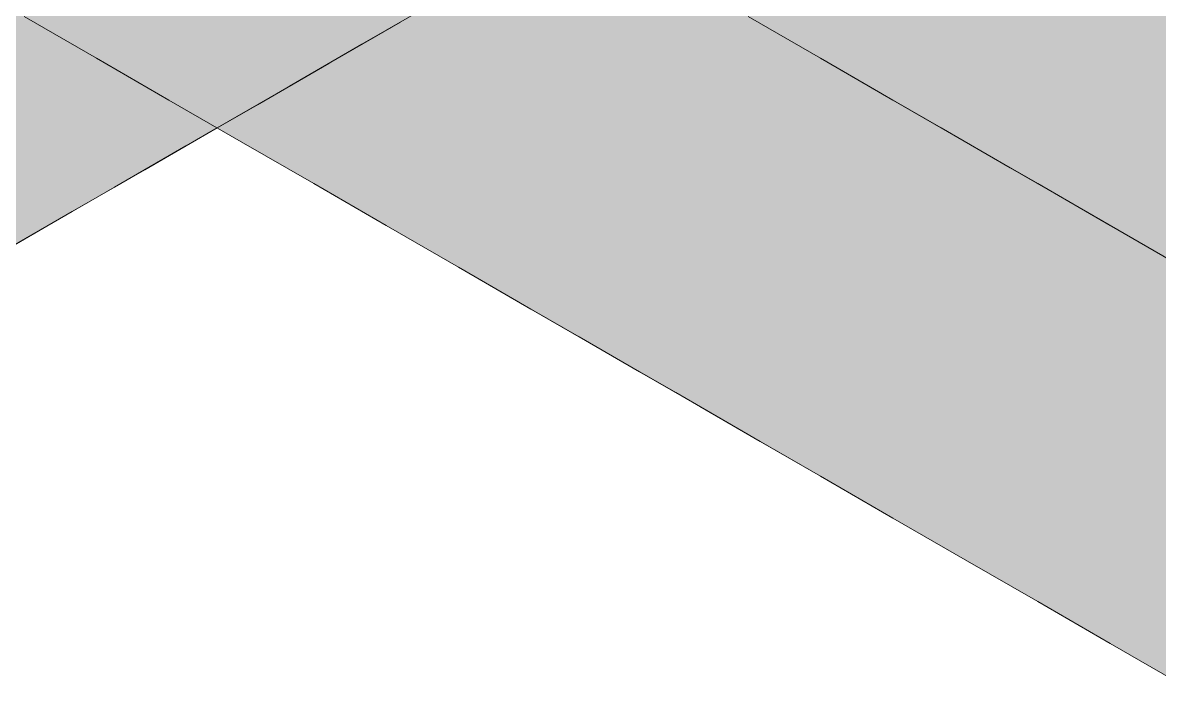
# Model space of a CAD drawing. Header units: metres. Extents: x 0 to 8.41, y 0 to 5.94.
# Drawn here: x 2.7149 to 3.1227, y 4.055 to 4.2927 of the extents above; entities that cross this region are included whole.
import ezdxf

# ---------------------------------------------------------------- set-up
doc = ezdxf.new("R2010")
doc.units = ezdxf.units.M
doc.header["$LTSCALE"] = 0.25
doc.layers.add('ISO-3D', color=7, linetype='CONTINUOUS', lineweight=13)
doc.layers.add('ISO-3D-ARISTAS', color=250, linetype='CONTINUOUS', lineweight=13)

msp = doc.modelspace()

# ---------------------------------------------------------------- linework, layer by layer
at = {"layer": 'ISO-3D', "true_color": 0x8e8d88}
for points in [[(2.74773, 4.30704), (2.72207, 4.29222), (2.74773, 4.3337), (2.72207, 4.31889)], [(2.82471, 4.29815), (2.79905, 4.28333), (2.82471, 4.32481), (2.79905, 4.31)], [(2.77339, 4.29519), (2.74773, 4.28037), (2.77339, 4.32185), (2.74773, 4.30704)], [(2.72207, 4.29222), (2.69641, 4.27741), (2.72207, 4.31889), (2.69641, 4.30407)], [(2.85037, 4.29296), (2.82471, 4.27815), (2.85037, 4.31296), (2.82471, 4.29815)], [(2.74773, 4.28037), (2.72207, 4.26556), (2.74773, 4.30704), (2.72207, 4.29222)], [(2.79905, 4.28333), (2.77339, 4.26852), (2.79905, 4.31), (2.77339, 4.29519)], [(2.77339, 4.26852), (2.74773, 4.2537), (2.77339, 4.29519), (2.74773, 4.28037)], [(2.82471, 4.27815), (2.79905, 4.26333), (2.82471, 4.29815), (2.79905, 4.28333)], [(2.72207, 4.26556), (2.69641, 4.25074), (2.72207, 4.29222), (2.69641, 4.27741)], [(2.79905, 4.26333), (2.77339, 4.24852), (2.79905, 4.28333), (2.77339, 4.26852)], [(2.74773, 4.2537), (2.72207, 4.23889), (2.74773, 4.28037), (2.72207, 4.26556)], [(2.77339, 4.24852), (2.74773, 4.2337), (2.77339, 4.26852), (2.74773, 4.2537)], [(2.72207, 4.23889), (2.69641, 4.22407), (2.72207, 4.26556), (2.69641, 4.25074)], [(2.74773, 4.2337), (2.72207, 4.21889), (2.74773, 4.2537), (2.72207, 4.23889)], [(2.72207, 4.21889), (2.69641, 4.20407), (2.72207, 4.23889), (2.69641, 4.22407)]]:
    msp.add_solid(points, dxfattribs=at)
at = {"layer": 'ISO-3D', "true_color": 0x9e9d98}
for points in [[(2.81926, 4.29125), (2.79328, 4.30625), (2.81926, 4.31937), (2.79328, 4.33437)], [(2.87122, 4.28937), (2.84524, 4.30438), (2.87122, 4.3175), (2.84524, 4.3325)], [(2.91452, 4.2925), (2.89287, 4.305), (2.91452, 4.32062), (2.89287, 4.33312)], [(3.09391, 4.28432), (3.06917, 4.29861), (3.09391, 4.31327), (3.06917, 4.32756)], [(3.1434, 4.2847), (3.11865, 4.29898), (3.1434, 4.31365), (3.11865, 4.32793)], [(2.97947, 4.28313), (2.95782, 4.29562), (2.97947, 4.31125), (2.95782, 4.32375)], [(3.00112, 4.28), (2.97514, 4.295), (3.00112, 4.30895), (2.97514, 4.32395)], [(3.0271, 4.28375), (3.00112, 4.29875), (3.0271, 4.31187), (3.00112, 4.32687)], [(3.04442, 4.28395), (3.02277, 4.29645), (3.04442, 4.31289), (3.02277, 4.32539)], [(3.07906, 4.28187), (3.05308, 4.29688), (3.07906, 4.31), (3.05308, 4.325)], [(2.74131, 4.28), (2.71533, 4.295), (2.74131, 4.30812), (2.71533, 4.32312)], [(2.79328, 4.27812), (2.76729, 4.29312), (2.79328, 4.30625), (2.76729, 4.32125)], [(2.84524, 4.27625), (2.81926, 4.29125), (2.84524, 4.30438), (2.81926, 4.31937)], [(2.93617, 4.28), (2.91452, 4.2925), (2.93617, 4.30812), (2.91452, 4.32062)], [(3.13103, 4.28), (3.10504, 4.295), (3.13103, 4.30812), (3.10504, 4.32312)], [(2.89287, 4.27687), (2.87122, 4.28937), (2.89287, 4.305), (2.87122, 4.3175)], [(3.00112, 4.27062), (2.97947, 4.28313), (3.00112, 4.29875), (2.97947, 4.31125)], [(3.05308, 4.26875), (3.0271, 4.28375), (3.05308, 4.29688), (3.0271, 4.31187)], [(3.06917, 4.26966), (3.04442, 4.28395), (3.06917, 4.29861), (3.04442, 4.31289)], [(3.11865, 4.27004), (3.09391, 4.28432), (3.11865, 4.29898), (3.09391, 4.31327)], [(2.76729, 4.265), (2.74131, 4.28), (2.76729, 4.29312), (2.74131, 4.30812)], [(2.95782, 4.2675), (2.93617, 4.28), (2.95782, 4.29562), (2.93617, 4.30812)], [(3.02277, 4.2675), (3.00112, 4.28), (3.02277, 4.29645), (3.00112, 4.30895)], [(3.10504, 4.26687), (3.07906, 4.28187), (3.10504, 4.295), (3.07906, 4.31)], [(2.81926, 4.26312), (2.79328, 4.27812), (2.81926, 4.29125), (2.79328, 4.30625)], [(2.87122, 4.26125), (2.84524, 4.27625), (2.87122, 4.28937), (2.84524, 4.30438)], [(2.91452, 4.26437), (2.89287, 4.27687), (2.91452, 4.2925), (2.89287, 4.305)], [(3.0271, 4.25563), (3.00112, 4.27062), (3.0271, 4.28375), (3.00112, 4.29875)], [(3.1434, 4.25575), (3.11865, 4.27004), (3.1434, 4.2847), (3.11865, 4.29898)], [(2.97947, 4.255), (2.95782, 4.2675), (2.97947, 4.28313), (2.95782, 4.29562)], [(3.04442, 4.255), (3.02277, 4.2675), (3.04442, 4.28395), (3.02277, 4.29645)], [(3.07906, 4.25375), (3.05308, 4.26875), (3.07906, 4.28187), (3.05308, 4.29688)], [(3.09391, 4.25538), (3.06917, 4.26966), (3.09391, 4.28432), (3.06917, 4.29861)], [(3.13103, 4.25188), (3.10504, 4.26687), (3.13103, 4.28), (3.10504, 4.295)], [(2.79328, 4.25), (2.76729, 4.265), (2.79328, 4.27812), (2.76729, 4.29312)], [(2.84524, 4.24812), (2.81926, 4.26312), (2.84524, 4.27625), (2.81926, 4.29125)], [(2.93617, 4.25188), (2.91452, 4.26437), (2.93617, 4.28), (2.91452, 4.2925)], [(2.89287, 4.24875), (2.87122, 4.26125), (2.89287, 4.27687), (2.87122, 4.28937)], [(3.00112, 4.2425), (2.97947, 4.255), (3.00112, 4.27062), (2.97947, 4.28313)], [(3.05308, 4.24062), (3.0271, 4.25563), (3.05308, 4.26875), (3.0271, 4.28375)], [(3.06917, 4.24071), (3.04442, 4.255), (3.06917, 4.26966), (3.04442, 4.28395)], [(3.11865, 4.24109), (3.09391, 4.25538), (3.11865, 4.27004), (3.09391, 4.28432)], [(2.95782, 4.23937), (2.93617, 4.25188), (2.95782, 4.2675), (2.93617, 4.28)], [(3.10504, 4.23875), (3.07906, 4.25375), (3.10504, 4.26687), (3.07906, 4.28187)], [(2.81926, 4.235), (2.79328, 4.25), (2.81926, 4.26312), (2.79328, 4.27812)], [(2.87122, 4.23312), (2.84524, 4.24812), (2.87122, 4.26125), (2.84524, 4.27625)], [(2.91452, 4.23625), (2.89287, 4.24875), (2.91452, 4.26437), (2.89287, 4.27687)], [(3.0271, 4.2275), (3.00112, 4.2425), (3.0271, 4.25563), (3.00112, 4.27062)], [(2.97947, 4.22687), (2.95782, 4.23937), (2.97947, 4.255), (2.95782, 4.2675)], [(3.07906, 4.22562), (3.05308, 4.24062), (3.07906, 4.25375), (3.05308, 4.26875)], [(3.09391, 4.22643), (3.06917, 4.24071), (3.09391, 4.25538), (3.06917, 4.26966)], [(3.13103, 4.22375), (3.10504, 4.23875), (3.13103, 4.25188), (3.10504, 4.26687)], [(3.1434, 4.2268), (3.11865, 4.24109), (3.1434, 4.25575), (3.11865, 4.27004)], [(2.84524, 4.22), (2.81926, 4.235), (2.84524, 4.24812), (2.81926, 4.26312)], [(2.93617, 4.22375), (2.91452, 4.23625), (2.93617, 4.25188), (2.91452, 4.26437)], [(2.89287, 4.22063), (2.87122, 4.23312), (2.89287, 4.24875), (2.87122, 4.26125)], [(3.00112, 4.21437), (2.97947, 4.22687), (3.00112, 4.2425), (2.97947, 4.255)], [(3.05308, 4.2125), (3.0271, 4.2275), (3.05308, 4.24062), (3.0271, 4.25563)], [(3.11865, 4.21214), (3.09391, 4.22643), (3.11865, 4.24109), (3.09391, 4.25538)], [(2.95782, 4.21125), (2.93617, 4.22375), (2.95782, 4.23937), (2.93617, 4.25188)], [(3.10504, 4.21062), (3.07906, 4.22562), (3.10504, 4.23875), (3.07906, 4.25375)], [(2.87122, 4.205), (2.84524, 4.22), (2.87122, 4.23312), (2.84524, 4.24812)], [(2.91452, 4.20812), (2.89287, 4.22063), (2.91452, 4.23625), (2.89287, 4.24875)], [(3.0271, 4.19937), (3.00112, 4.21437), (3.0271, 4.2275), (3.00112, 4.2425)], [(2.97947, 4.19875), (2.95782, 4.21125), (2.97947, 4.22687), (2.95782, 4.23937)], [(3.07906, 4.1975), (3.05308, 4.2125), (3.07906, 4.22562), (3.05308, 4.24062)], [(3.13103, 4.19562), (3.10504, 4.21062), (3.13103, 4.22375), (3.10504, 4.23875)], [(3.1434, 4.19786), (3.11865, 4.21214), (3.1434, 4.2268), (3.11865, 4.24109)], [(2.93617, 4.19562), (2.91452, 4.20812), (2.93617, 4.22375), (2.91452, 4.23625)], [(2.89287, 4.1925), (2.87122, 4.205), (2.89287, 4.22063), (2.87122, 4.23312)], [(3.00112, 4.18625), (2.97947, 4.19875), (3.00112, 4.21437), (2.97947, 4.22687)], [(3.05308, 4.18437), (3.0271, 4.19937), (3.05308, 4.2125), (3.0271, 4.2275)], [(3.10504, 4.1825), (3.07906, 4.1975), (3.10504, 4.21062), (3.07906, 4.22562)], [(2.95782, 4.18312), (2.93617, 4.19562), (2.95782, 4.21125), (2.93617, 4.22375)], [(2.91452, 4.18), (2.89287, 4.1925), (2.91452, 4.20812), (2.89287, 4.22063)], [(3.0271, 4.17125), (3.00112, 4.18625), (3.0271, 4.19937), (3.00112, 4.21437)], [(2.97947, 4.17062), (2.95782, 4.18312), (2.97947, 4.19875), (2.95782, 4.21125)], [(3.07906, 4.16937), (3.05308, 4.18437), (3.07906, 4.1975), (3.05308, 4.2125)], [(3.13103, 4.1675), (3.10504, 4.1825), (3.13103, 4.19562), (3.10504, 4.21062)], [(2.93617, 4.1675), (2.91452, 4.18), (2.93617, 4.19562), (2.91452, 4.20812)], [(3.00112, 4.15813), (2.97947, 4.17062), (3.00112, 4.18625), (2.97947, 4.19875)], [(3.05308, 4.15625), (3.0271, 4.17125), (3.05308, 4.18437), (3.0271, 4.19937)], [(3.10504, 4.15437), (3.07906, 4.16937), (3.10504, 4.1825), (3.07906, 4.1975)], [(2.95782, 4.155), (2.93617, 4.1675), (2.95782, 4.18312), (2.93617, 4.19562)], [(3.0271, 4.14312), (3.00112, 4.15813), (3.0271, 4.17125), (3.00112, 4.18625)], [(2.97947, 4.1425), (2.95782, 4.155), (2.97947, 4.17062), (2.95782, 4.18312)], [(3.07906, 4.14125), (3.05308, 4.15625), (3.07906, 4.16937), (3.05308, 4.18437)], [(3.13103, 4.13937), (3.10504, 4.15437), (3.13103, 4.1675), (3.10504, 4.1825)], [(3.00112, 4.13), (2.97947, 4.1425), (3.00112, 4.15813), (2.97947, 4.17062)], [(3.05308, 4.12812), (3.0271, 4.14312), (3.05308, 4.15625), (3.0271, 4.17125)], [(3.10504, 4.12625), (3.07906, 4.14125), (3.10504, 4.15437), (3.07906, 4.16937)], [(3.0271, 4.115), (3.00112, 4.13), (3.0271, 4.14312), (3.00112, 4.15813)], [(3.07906, 4.11313), (3.05308, 4.12812), (3.07906, 4.14125), (3.05308, 4.15625)], [(3.13103, 4.11125), (3.10504, 4.12625), (3.13103, 4.13937), (3.10504, 4.15437)], [(3.05308, 4.1), (3.0271, 4.115), (3.05308, 4.12812), (3.0271, 4.14312)], [(3.10504, 4.09812), (3.07906, 4.11313), (3.10504, 4.12625), (3.07906, 4.14125)], [(3.07906, 4.085), (3.05308, 4.1), (3.07906, 4.11313), (3.05308, 4.12812)], [(3.13103, 4.08312), (3.10504, 4.09812), (3.13103, 4.11125), (3.10504, 4.12625)], [(3.10504, 4.07), (3.07906, 4.085), (3.10504, 4.09812), (3.07906, 4.11313)], [(3.13103, 4.055), (3.10504, 4.07), (3.13103, 4.08312), (3.10504, 4.09812)]]:
    msp.add_solid(points, dxfattribs=at)
at = {"layer": 'ISO-3D', "true_color": 0xb0aea8}
for points in [[(2.78462, 4.305), (2.76296, 4.2925), (2.75863, 4.32), (2.73698, 4.3075)], [(2.75863, 4.3), (2.73265, 4.285), (2.73265, 4.315), (2.70667, 4.3)], [(2.8106, 4.3), (2.78462, 4.285), (2.78462, 4.315), (2.75863, 4.3)], [(2.83225, 4.3025), (2.8106, 4.29), (2.80627, 4.3175), (2.78462, 4.305)], [(2.86256, 4.3), (2.83658, 4.285), (2.83658, 4.315), (2.8106, 4.3)], [(2.87988, 4.3), (2.85823, 4.2875), (2.8539, 4.315), (2.83225, 4.3025)], [(2.92751, 4.2975), (2.90586, 4.285), (2.90153, 4.3125), (2.87988, 4.3)], [(2.76296, 4.2925), (2.74131, 4.28), (2.73698, 4.3075), (2.71533, 4.295)], [(2.97514, 4.295), (2.95349, 4.2825), (2.94916, 4.31), (2.92751, 4.2975)], [(2.8106, 4.29), (2.78895, 4.2775), (2.78462, 4.305), (2.76296, 4.2925)], [(2.73265, 4.285), (2.70667, 4.27), (2.70667, 4.3), (2.68069, 4.285)], [(2.78462, 4.285), (2.75863, 4.27), (2.75863, 4.3), (2.73265, 4.285)], [(2.83658, 4.285), (2.8106, 4.27), (2.8106, 4.3), (2.78462, 4.285)], [(2.85823, 4.2875), (2.83658, 4.275), (2.83225, 4.3025), (2.8106, 4.29)], [(2.90586, 4.285), (2.88421, 4.2725), (2.87988, 4.3), (2.85823, 4.2875)], [(2.95349, 4.2825), (2.93184, 4.27), (2.92751, 4.2975), (2.90586, 4.285)], [(3.00112, 4.28), (2.97947, 4.2675), (2.97514, 4.295), (2.95349, 4.2825)], [(2.78895, 4.2775), (2.76729, 4.265), (2.76296, 4.2925), (2.74131, 4.28)], [(2.83658, 4.275), (2.81493, 4.2625), (2.8106, 4.29), (2.78895, 4.2775)], [(2.88421, 4.2725), (2.86256, 4.26), (2.85823, 4.2875), (2.83658, 4.275)], [(2.75863, 4.27), (2.73265, 4.255), (2.73265, 4.285), (2.70667, 4.27)], [(2.8106, 4.27), (2.78462, 4.255), (2.78462, 4.285), (2.75863, 4.27)], [(2.93184, 4.27), (2.91019, 4.2575), (2.90586, 4.285), (2.88421, 4.2725)], [(2.97947, 4.2675), (2.95782, 4.255), (2.95349, 4.2825), (2.93184, 4.27)], [(3.0271, 4.265), (3.00545, 4.2525), (3.00112, 4.28), (2.97947, 4.2675)], [(2.81493, 4.2625), (2.79328, 4.25), (2.78895, 4.2775), (2.76729, 4.265)], [(2.86256, 4.26), (2.84091, 4.2475), (2.83658, 4.275), (2.81493, 4.2625)], [(2.91019, 4.2575), (2.88854, 4.245), (2.88421, 4.2725), (2.86256, 4.26)], [(2.73265, 4.255), (2.70667, 4.24), (2.70667, 4.27), (2.68069, 4.255)], [(2.78462, 4.255), (2.75863, 4.24), (2.75863, 4.27), (2.73265, 4.255)], [(2.95782, 4.255), (2.93617, 4.2425), (2.93184, 4.27), (2.91019, 4.2575)], [(3.00545, 4.2525), (2.9838, 4.24), (2.97947, 4.2675), (2.95782, 4.255)], [(2.84091, 4.2475), (2.81926, 4.235), (2.81493, 4.2625), (2.79328, 4.25)], [(3.05308, 4.25), (3.03143, 4.2375), (3.0271, 4.265), (3.00545, 4.2525)], [(2.88854, 4.245), (2.86689, 4.2325), (2.86256, 4.26), (2.84091, 4.2475)], [(2.75863, 4.24), (2.73265, 4.225), (2.73265, 4.255), (2.70667, 4.24)], [(2.93617, 4.2425), (2.91452, 4.23), (2.91019, 4.2575), (2.88854, 4.245)], [(2.9838, 4.24), (2.96215, 4.2275), (2.95782, 4.255), (2.93617, 4.2425)], [(3.03143, 4.2375), (3.00978, 4.225), (3.00545, 4.2525), (2.9838, 4.24)], [(3.07906, 4.235), (3.05741, 4.2225), (3.05308, 4.25), (3.03143, 4.2375)], [(2.86689, 4.2325), (2.84524, 4.22), (2.84091, 4.2475), (2.81926, 4.235)], [(2.91452, 4.23), (2.89287, 4.2175), (2.88854, 4.245), (2.86689, 4.2325)], [(2.96215, 4.2275), (2.9405, 4.215), (2.93617, 4.2425), (2.91452, 4.23)], [(2.73265, 4.225), (2.70667, 4.21), (2.70667, 4.24), (2.68069, 4.225)], [(3.00978, 4.225), (2.98813, 4.2125), (2.9838, 4.24), (2.96215, 4.2275)], [(3.05741, 4.2225), (3.03576, 4.21), (3.03143, 4.2375), (3.00978, 4.225)], [(3.10504, 4.22), (3.08339, 4.2075), (3.07906, 4.235), (3.05741, 4.2225)], [(2.89287, 4.2175), (2.87122, 4.205), (2.86689, 4.2325), (2.84524, 4.22)], [(2.9405, 4.215), (2.91885, 4.2025), (2.91452, 4.23), (2.89287, 4.2175)], [(2.98813, 4.2125), (2.96648, 4.2), (2.96215, 4.2275), (2.9405, 4.215)], [(3.03576, 4.21), (3.01411, 4.1975), (3.00978, 4.225), (2.98813, 4.2125)], [(3.08339, 4.2075), (3.06174, 4.195), (3.05741, 4.2225), (3.03576, 4.21)], [(2.91885, 4.2025), (2.8972, 4.19), (2.89287, 4.2175), (2.87122, 4.205)], [(3.13103, 4.205), (3.10937, 4.1925), (3.10504, 4.22), (3.08339, 4.2075)], [(2.96648, 4.2), (2.94483, 4.1875), (2.9405, 4.215), (2.91885, 4.2025)], [(3.01411, 4.1975), (2.99246, 4.185), (2.98813, 4.2125), (2.96648, 4.2)], [(3.06174, 4.195), (3.04009, 4.1825), (3.03576, 4.21), (3.01411, 4.1975)], [(3.10937, 4.1925), (3.08772, 4.18), (3.08339, 4.2075), (3.06174, 4.195)], [(3.15701, 4.19), (3.13536, 4.1775), (3.13103, 4.205), (3.10937, 4.1925)], [(2.94483, 4.1875), (2.92318, 4.175), (2.91885, 4.2025), (2.8972, 4.19)], [(2.99246, 4.185), (2.97081, 4.1725), (2.96648, 4.2), (2.94483, 4.1875)], [(3.04009, 4.1825), (3.01844, 4.17), (3.01411, 4.1975), (2.99246, 4.185)], [(3.08772, 4.18), (3.06607, 4.1675), (3.06174, 4.195), (3.04009, 4.1825)], [(3.13536, 4.1775), (3.1137, 4.165), (3.10937, 4.1925), (3.08772, 4.18)], [(2.97081, 4.1725), (2.94916, 4.16), (2.94483, 4.1875), (2.92318, 4.175)], [(3.01844, 4.17), (2.99679, 4.1575), (2.99246, 4.185), (2.97081, 4.1725)], [(3.06607, 4.1675), (3.04442, 4.155), (3.04009, 4.1825), (3.01844, 4.17)], [(3.1137, 4.165), (3.09205, 4.1525), (3.08772, 4.18), (3.06607, 4.1675)], [(3.16134, 4.1625), (3.13969, 4.15), (3.13536, 4.1775), (3.1137, 4.165)], [(2.99679, 4.1575), (2.97514, 4.145), (2.97081, 4.1725), (2.94916, 4.16)], [(3.04442, 4.155), (3.02277, 4.1425), (3.01844, 4.17), (2.99679, 4.1575)], [(3.09205, 4.1525), (3.0704, 4.14), (3.06607, 4.1675), (3.04442, 4.155)], [(3.13969, 4.15), (3.11804, 4.1375), (3.1137, 4.165), (3.09205, 4.1525)], [(3.02277, 4.1425), (3.00112, 4.13), (2.99679, 4.1575), (2.97514, 4.145)], [(3.0704, 4.14), (3.04875, 4.1275), (3.04442, 4.155), (3.02277, 4.1425)], [(3.11804, 4.1375), (3.09638, 4.125), (3.09205, 4.1525), (3.0704, 4.14)], [(3.16567, 4.135), (3.14402, 4.1225), (3.13969, 4.15), (3.11804, 4.1375)], [(3.04875, 4.1275), (3.0271, 4.115), (3.02277, 4.1425), (3.00112, 4.13)], [(3.09638, 4.125), (3.07473, 4.1125), (3.0704, 4.14), (3.04875, 4.1275)], [(3.14402, 4.1225), (3.12237, 4.11), (3.11804, 4.1375), (3.09638, 4.125)], [(3.07473, 4.1125), (3.05308, 4.1), (3.04875, 4.1275), (3.0271, 4.115)], [(3.12237, 4.11), (3.10071, 4.0975), (3.09638, 4.125), (3.07473, 4.1125)], [(3.17, 4.1075), (3.14835, 4.095), (3.14402, 4.1225), (3.12237, 4.11)], [(3.10071, 4.0975), (3.07906, 4.085), (3.07473, 4.1125), (3.05308, 4.1)], [(3.14835, 4.095), (3.1267, 4.0825), (3.12237, 4.11), (3.10071, 4.0975)], [(3.1267, 4.0825), (3.10504, 4.07), (3.10071, 4.0975), (3.07906, 4.085)], [(3.15268, 4.0675), (3.13103, 4.055), (3.1267, 4.0825), (3.10504, 4.07)]]:
    msp.add_solid(points, dxfattribs=at)
at = {"layer": 'ISO-3D-ARISTAS', "color": 250}
for p, q in [((2.86256, 4.3), (2.83658, 4.285)), ((2.74131, 4.28), (2.71533, 4.295)), ((2.74131, 4.28), (2.71533, 4.295)), ((2.97514, 4.295), (3.00112, 4.28)), ((3.00112, 4.28), (2.97514, 4.295)), ((2.85037, 4.29296), (2.82471, 4.27815)), ((2.83658, 4.285), (2.8106, 4.27)), ((2.76729, 4.265), (2.74131, 4.28)), ((2.76729, 4.265), (2.74131, 4.28)), ((3.02277, 4.2675), (3.00112, 4.28)), ((3.00112, 4.28), (3.0271, 4.265)), ((2.82471, 4.27815), (2.79905, 4.26333)), ((2.8106, 4.27), (2.78462, 4.255)), ((3.04442, 4.255), (3.02277, 4.2675)), ((2.79328, 4.25), (2.76729, 4.265)), ((2.79328, 4.25), (2.76729, 4.265)), ((2.79905, 4.26333), (2.77339, 4.24852)), ((3.0271, 4.265), (3.05308, 4.25)), ((2.78462, 4.255), (2.75863, 4.24)), ((3.06917, 4.24071), (3.04442, 4.255)), ((2.81926, 4.235), (2.79328, 4.25)), ((2.81926, 4.235), (2.79328, 4.25)), ((3.05308, 4.25), (3.07906, 4.235)), ((2.77339, 4.24852), (2.74773, 4.2337)), ((2.75863, 4.24), (2.73265, 4.225)), ((3.09391, 4.22643), (3.06917, 4.24071)), ((2.74773, 4.2337), (2.72207, 4.21889)), ((2.84524, 4.22), (2.81926, 4.235)), ((2.84524, 4.22), (2.81926, 4.235)), ((3.07906, 4.235), (3.10504, 4.22)), ((3.11865, 4.21214), (3.09391, 4.22643)), ((2.73265, 4.225), (2.70667, 4.21)), ((2.72207, 4.21889), (2.69641, 4.20407)), ((2.87122, 4.205), (2.84524, 4.22)), ((2.87122, 4.205), (2.84524, 4.22)), ((3.10504, 4.22), (3.13103, 4.205)), ((3.1434, 4.19786), (3.11865, 4.21214)), ((2.8972, 4.19), (2.87122, 4.205)), ((2.89287, 4.1925), (2.87122, 4.205)), ((2.91452, 4.18), (2.89287, 4.1925)), ((2.92318, 4.175), (2.8972, 4.19)), ((2.93617, 4.1675), (2.91452, 4.18)), ((2.94916, 4.16), (2.92318, 4.175)), ((2.95782, 4.155), (2.93617, 4.1675)), ((2.97514, 4.145), (2.94916, 4.16)), ((2.97947, 4.1425), (2.95782, 4.155)), ((3.00112, 4.13), (2.97514, 4.145)), ((3.00112, 4.13), (2.97947, 4.1425)), ((3.0271, 4.115), (3.00112, 4.13)), ((3.0271, 4.115), (3.00112, 4.13)), ((3.05308, 4.1), (3.0271, 4.115)), ((3.05308, 4.1), (3.0271, 4.115)), ((3.07906, 4.085), (3.05308, 4.1)), ((3.07906, 4.085), (3.05308, 4.1)), ((3.10504, 4.07), (3.07906, 4.085)), ((3.10504, 4.07), (3.07906, 4.085)), ((3.13103, 4.055), (3.10504, 4.07)), ((3.13103, 4.055), (3.10504, 4.07))]:
    msp.add_line(p, q, dxfattribs=at)

doc.saveas('drawing.dxf')
